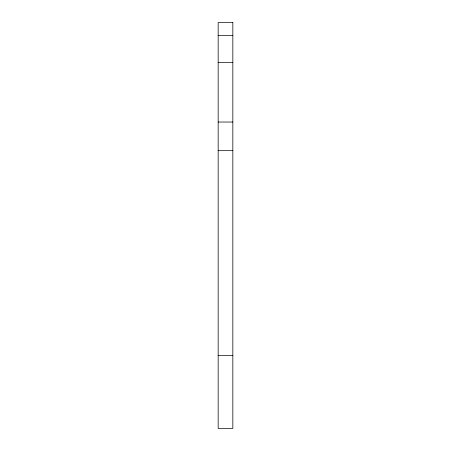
<?xml version="1.0" encoding="UTF-8"?>
<svg xmlns="http://www.w3.org/2000/svg" width="451" height="451" viewBox="0 0 451 451"><rect width="100%" height="100%" fill="white"/><g stroke="black" fill="none" stroke-linecap="round" stroke-linejoin="round"><path stroke-width="0.68" d="M218.166 35.646L232.834 35.646M218.166 62.458L232.834 62.458M218.166 122.035L232.834 122.035M218.166 150.673L232.834 150.673M218.166 355.664L232.834 355.664M232.834 22.55L218.166 22.55L218.166 428.45L232.834 428.45L232.834 22.55"/></g></svg>
